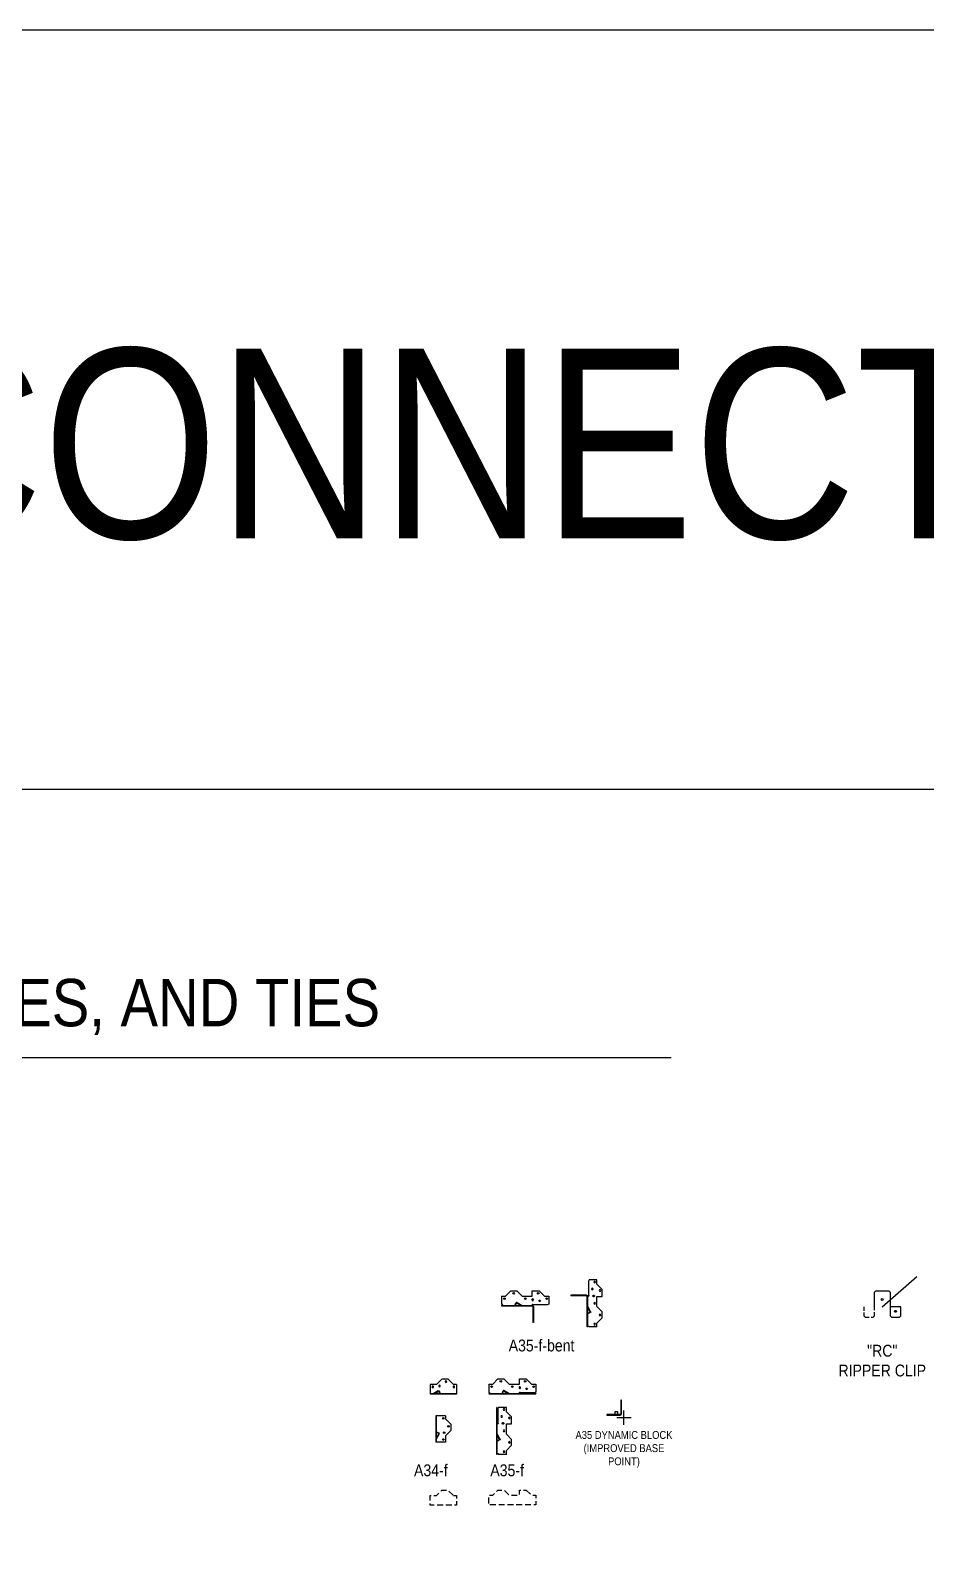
# Model space of a CAD drawing. Header units: inches. Extents: x -2661 to 42767, y -1222 to 9099.
# Drawn here: x 1315.6 to 1400.6, y 1941.3 to 2084.4 of the extents above; entities that cross this region are included whole.
import ezdxf

# ---------------------------------------------------------------- set-up
doc = ezdxf.new("R2010")
doc.units = ezdxf.units.IN
doc.header["$LTSCALE"] = 12
doc.header["$MEASUREMENT"] = 0
doc.linetypes.add('HIDDEN8', pattern=[0.04625, 0.03125, -0.015])
doc.layers.get('0').update_dxf_attribs({"linetype": 'CONTINUOUS'})
doc.layers.add('S-ANNO-NONPLOT', color=253, linetype='CONTINUOUS', plot=False, transparency=0.5)
doc.layers.add('S-ANNO-NOTE', color=4, linetype='CONTINUOUS')
doc.layers.add('S-SIMPSON', color=2, linetype='CONTINUOUS')
doc.styles.add('Arial', font='arial.ttf', dxfattribs={"width": 0.85})

# ---------------------------------------------------------------- blocks, each defined once
blk = doc.blocks.new('a35-f')
for p, q in [((0.82, 4.17), (0.82, 4.58)), ((0.82, 4.58), (1.57, 4.58)), ((1.64, 4.47), (1.64, 3.11)), ((1.7, 0.11), (1.7, 4.58)), ((1.7, 4.58), (1.74, 4.58)), ((1.74, 0.11), (1.74, 4.58)), ((0.32, 3.67), (0.82, 4.17)), ((0.32, 3.02), (0.32, 3.67)), ((0.82, 3.02), (0.32, 3.02)), ((0.82, 2.05), (0.82, 3.02)), ((1.1, 3.11), (1.2, 3.11)), ((1.2, 3.02), (1.1, 3.02)), ((1.7, 3.02), (1.65, 3.02)), ((0.82, 2.05), (0.32, 1.55)), ((0.32, 0.99), (0.32, 1.55)), ((1.43, 1.59), (1.7, 2.07)), ((1.7, 1.38), (1.46, 1.47)), ((1.47, 1.57), (1.7, 1.96)), ((1.7, 1.43), (1.49, 1.51)), ((0.32, 0.99), (0.82, 0.49)), ((0.82, 0.11), (0.82, 0.49)), ((0.82, 0.11), (1.57, 0.11)), ((1.7, 0.11), (1.74, 0.11))]:
    blk.add_line(p, q)
for centre in [(1.05, 4.38), (0.54, 3.57), (1.26, 3.72), (1.05, 2.36), (0.54, 1.26), (1.05, 0.38)]:
    blk.add_circle(centre, 0.074)
for centre, radius, start, end in [((1.7, 4.58), 0.125, 180, 240), ((1.1, 3.06), 0.047, 90, 270), ((1.2, 3.06), 0.047, 270, 90), ((1.65, 3.06), 0.047, 109.579, 270), ((1.5, 1.55), 0.088, 152.3051, 240.9454), ((1.51, 1.55), 0.044, 152.3051, 240.9454), ((1.7, 0.11), 0.125, 90, 180)]:
    blk.add_arc(centre, radius, start, end)
blk = doc.blocks.new('a34-f')
for p, q in [((0, 0.921875), (0, 0)), ((0, 0.921875), (0.296875, 0.921875)), ((0, 0.046875), (2.5, 0.046875)), ((0, 0), (2.5, 0)), ((0.796875, 1.421875), (0.296875, 0.921875)), ((0.310466, 0.921875), (0.310466, 0.921885)), ((0.796875, 1.421875), (1.390625, 1.421875)), ((1.890625, 0.921875), (1.390625, 1.421875)), ((1.512161, 0.046875), (1.606826, 0.283382)), ((1.567701, 0.046875), (1.646439, 0.258163)), ((1.705351, 0.275754), (2.09523, 0.046875)), ((1.724651, 0.318563), (2.207218, 0.046875)), ((1.890625, 0.921875), (2.5, 0.921875)), ((2.5, 0.921875), (2.5, 0))]:
    blk.add_line(p, q)
for centre in [(0.249975, 0.703125), (0.999975, 1.203125), (1.609375, 0.796875), (2.25, 0.703125)]:
    blk.add_circle(centre, 0.074)
for centre, radius in [((1.683752, 0.240645), 0.088), ((1.684902, 0.236795), 0.044)]:
    blk.add_arc(centre, radius, 62.305142, 150.945396)
blk = doc.blocks.new('a35-f-bent')
for p, q in [((0, 4.06249), (0, 4.46875)), ((0, 4.46875), (0.75, 4.46875)), ((0.8125, 4.360497), (0.8125, 3)), ((-0.5, 2.90625), (-0.5, 3.5625)), ((0, 2.90625), (-0.5, 2.90625)), ((-0.49999, 3.5625), (0, 4.06249)), ((0, 1.9375), (0, 2.90625)), ((0.28125, 3.000125), (0.37475, 3.000125)), ((0.37475, 2.906125), (0.28125, 2.906125)), ((0.875, 2.906125), (0.82825, 2.906125)), ((0.875, 0), (0.875, 2.906125)), ((0.921875, 0), (0.921875, 2.906125)), ((0.984375, 3.0155), (2.4845, 3.0155)), ((0.984375, 2.968625), (2.4845, 2.968625)), ((2.4845, 3.0155), (2.4845, 2.968625)), ((0, 1.9375), (-0.5, 1.4375)), ((-0.5, 0.87499), (-0.5, 1.4375)), ((0.603312, 1.478115), (0.875, 1.960682)), ((0.646121, 1.458815), (0.875, 1.848694)), ((-0.5, 0.87499), (0, 0.37499)), ((0, 0), (0, 0.37499)), ((0, 0), (0.75, 0)), ((0.875, 1.265625), (0.638493, 1.36029)), ((0.875, 1.321165), (0.663712, 1.399903)), ((0.875, 0), (0.921875, 0))]:
    blk.add_line(p, q)
for centre in [(0.224684, 4.267885), (-0.280479, 3.463668), (0.4375, 3.609375), (0.224684, 2.25), (-0.280479, 1.147865), (0.224684, 0.267885)]:
    blk.add_circle(centre, 0.074)
for centre, radius, start, end in [((0.875, 4.46875), 0.125, 180, 240), ((0.28125, 2.953125), 0.047, 90, 270), ((0.37475, 2.953125), 0.047, 270, 90), ((0.82825, 2.953125), 0.047, 109.579007, 270), ((0.984375, 2.906125), 0.109375, 90, 180), ((0.984375, 2.906125), 0.0625, 90, 180), ((0.68123, 1.437216), 0.088, 152.305142, 240.945396), ((0.68508, 1.438366), 0.044, 152.305142, 240.945396), ((0.875, 0), 0.125, 90, 180)]:
    blk.add_arc(centre, radius, start, end)
blk = doc.blocks.new('RC-Front')
at = {"layer": 'S-SIMPSON'}
blk.add_lwpolyline([(-0.75, 0), (-0.75, 0), (-0.75, 1.375), (-0.625, 1.5), (0.625, 1.5), (0.75, 1.375), (0.75, -0.875), (0.875, -1), (1.625, -1), (1.75, -0.875), (1.75, 0), (0.75, 0)], dxfattribs=at)
at = {"layer": 'S-SIMPSON', "color": 1, "linetype": 'HIDDEN8'}
blk.add_lwpolyline([(-1.75, 0), (-1.75, -0.875), (-1.625, -1), (-0.875, -1), (-0.75, -0.875), (-0.75, 0)], dxfattribs=at)
at = {"layer": 'S-SIMPSON'}
for centre in [(0, 0.6875), (1.25, -0.4375)]:
    blk.add_circle(centre, 0.0912, dxfattribs=at)
blk = doc.blocks.new('*U1293')
blk.add_lwpolyline([(-1.625, 0.296875), (-1.625, 0.25), (-0.354, 0.25, 0.4142135624), (-0.25, 0.354), (-0.25, 1.671875), (-0.296875, 1.671875), (-0.296875, 0.348875, -0.4142135624), (-0.348875, 0.296875)], format="xyb", close=True)
blk.add_lwpolyline([(-0.827875, 0.296875), (-0.827875, 0.578141), (-0.609625, 0.57813), (-0.609625, 0.296875)])

msp = doc.modelspace()

# ---------------------------------------------------------------- linework, layer by layer
at = {"layer": 'S-ANNO-NONPLOT'}
for p, q in [((1396.48448, 1963.27593), (1399.77322, 1966.15609)), ((1371.96467, 1952.08167), (1371.96467, 1953.41908)), ((1372.63337, 1952.75038), (1371.29597, 1952.75038))]:
    msp.add_line(p, q, dxfattribs=at)
for points in [[(1230.57281, 2012.36325), (2465.0403, 2012.36325), (2465.0403, 2084.36325), (1230.57281, 2084.36325)], [(1230.57281, 2012.36325), (1505.0403, 2012.36325), (1505.0403, 940.00328), (1230.57281, 940.00328)]]:
    msp.add_lwpolyline(points, close=True, dxfattribs=at)
at = {"layer": 'S-ANNO-NOTE', "color": 6}
msp.add_line((1254.57281, 1986.90471), (1376.45249, 1986.90471), dxfattribs=at)
at = {"layer": 'S-SIMPSON', "color": 1, "linetype": 'HIDDEN8', "ltscale": 1.5, "flags": 128}
msp.add_lwpolyline([(1355.77058, 1945.36155), (1356.06745, 1945.36155), (1356.06745, 1944.43968), (1353.56745, 1944.43968), (1353.56745, 1945.36155), (1354.17683, 1945.36155), (1354.67683, 1945.86155), (1355.27058, 1945.86155)], close=True, dxfattribs=at)
msp.add_lwpolyline([(1362.6901, 1945.8914), (1363.19009, 1945.39141), (1363.59635, 1945.39141), (1363.59635, 1944.46954), (1359.1276, 1944.46954), (1359.1276, 1945.39141), (1359.50259, 1945.39141), (1360.00259, 1945.89141), (1360.5651, 1945.89141), (1361.0651, 1945.39141), (1362.03385, 1945.39141), (1362.03385, 1945.89141), (1362.6901, 1945.89141)], dxfattribs=at)

# ---------------------------------------------------------------- block references
at = {"layer": 'S-SIMPSON', "xscale": -1}
for name, p in [('a35-f-bent', (1369.40381, 1961.35412)), ('a34-f', (1356.06745, 1954.97051)), ('a35-f', (1361.62222, 1949.14682))]:
    msp.add_blockref(name, p, dxfattribs=at)
at = {"layer": 'S-SIMPSON', "rotation": 270}
for name, p in [('a35-f-bent', (1360.35106, 1964.26946)), ('a35-f', (1359.01645, 1956.74501)), ('a34-f', (1354.104, 1952.93381))]:
    msp.add_blockref(name, p, dxfattribs=at)
at = {"layer": 'S-SIMPSON'}
for name, p in [('RC-Front', (1396.48448, 1963.27593)), ('*U1293', (1371.96467, 1952.75038))]:
    msp.add_blockref(name, p, dxfattribs=at)

# ---------------------------------------------------------------- texts
at = {"layer": 'S-ANNO-NOTE', "attachment_point": 1, "style": 'Arial'}
for s, insert, char_height, width in [('\\A1;{\\C2;CONNECTORS}', (1301.36704, 2054.1545), 18, 173.3450324), ('\\A1;STRAPS, CLIPS, ANGLES, AND TIES', (1256.77526, 1994.37446), 4.5, 101.1342857)]:
    msp.add_mtext(s, dxfattribs=dict(at, insert=insert, char_height=char_height, width=width))
at = {"layer": 'S-ANNO-NOTE', "color": 191, "style": 'Arial'}
for s, insert, char_height, width, attachment_point in [('A35-f-bent', (1361.02214, 1959.59155), 1.125, 5.5599562, 4), ('\\A1;"RC"\\PRIPPER CLIP', (1396.48448, 1958.15715), 1.125, 12.5087524, 5), ('\\A1;A35 DYNAMIC BLOCK (IMPROVED BASE POINT)', (1371.96467, 1949.75038), 0.75, 9.2112432, 5), ('A34-f', (1352.03618, 1947.75101), 1.125, 5.5599562, 4), ('A35-f', (1359.27641, 1947.75101), 1.125, 5.5599562, 4)]:
    msp.add_mtext(s, dxfattribs=dict(at, insert=insert, char_height=char_height, width=width, attachment_point=attachment_point))

doc.saveas('drawing.dxf')
